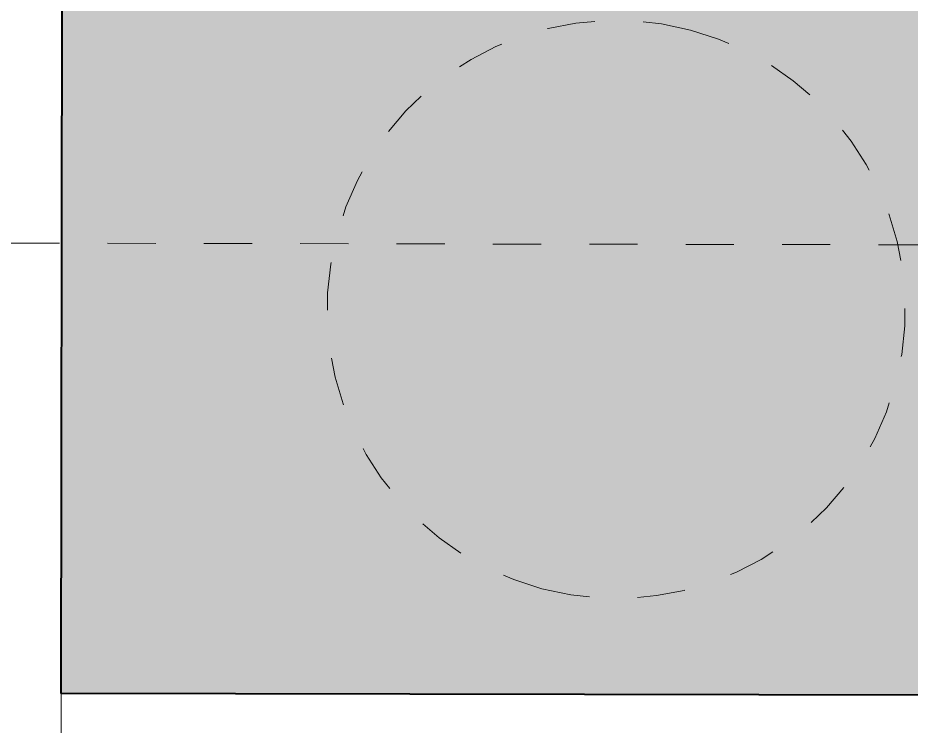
# Model space of a CAD drawing. Header units: metres. Extents: x -355 to -223, y 3 to 561.
# Drawn here: x -281.62 to -279.766, y 507.673 to 509.144 of the extents above; entities that cross this region are included whole.
import ezdxf

# ---------------------------------------------------------------- set-up
doc = ezdxf.new("R2010")
doc.units = ezdxf.units.M
doc.linetypes.add('JacobsDash', pattern=[0.0045, 0.003, -0.0015])
doc.linetypes.add('JacobsGridLine', pattern=[0.0145, 0.01, -0.001, 0.0025, -0.001])
for name, color, linetype, lineweight in [('A-DETL', 7, 'Continuous', 13), ('A-DETL-GENF', 7, 'Continuous', 9), ('S-BEAM', 7, 'Continuous', 40), ('S-BEAM-HDLN', 7, 'JacobsDash', 15), ('S-FNDN-HDLN', 7, 'JacobsDash', 15), ('S-GRID', 7, 'Continuous', 9)]:
    doc.layers.add(name, color=color, linetype=linetype, lineweight=lineweight)

msp = doc.modelspace()

# ---------------------------------------------------------------- hatches: boundary and pattern name
at = {"layer": 'A-DETL-GENF'}
h = msp.add_hatch(dxfattribs=at)
h.set_pattern_fill('FP_7', color=256, style=0, pattern_type=2)
h.set_pattern_definition([(0, (-512.804, -694.024), (0.635, 0.635), [0.635, -0.635])])
h.paths.add_polyline_path([(-246.7714, 504.6758), (-246.7658, 507.6758), (-275.6952, 507.7297), (-275.7078, 507.6577), (-276.1266, 507.7306), (-281.5305, 507.7407), (-281.5361, 504.7407), (-250.1263, 504.6821)])
at = {"layer": 'S-BEAM', "lineweight": 5, "true_color": 0xc0c0c0}
h = msp.add_hatch(color=9, dxfattribs=at)
h.paths.add_polyline_path([(-264.7789, 507.7094), (-264.7762, 509.1494), (-275.4444, 509.1694), (-275.6952, 507.7298), (-265.7582, 507.7113)])
h.paths.add_polyline_path([(-276.1266, 507.7306), (-276.2546, 507.7529), (-276.0076, 509.1704), (-281.528, 509.1807), (-281.5307, 507.7407), (-276.1794, 507.7307)])

# ---------------------------------------------------------------- linework, layer by layer
at = {"layer": 'A-DETL', "lineweight": 15}
for p, q in [((-281.5305, 507.7407), (-281.5361, 504.7407)), ((-276.1266, 507.7306), (-281.5305, 507.7407))]:
    msp.add_line(p, q, dxfattribs=at)
at = {"layer": 'S-BEAM'}
for p, q in [((-281.5307, 507.7407), (-281.528, 509.1807)), ((-276.1266, 507.7306), (-281.5307, 507.7407))]:
    msp.add_line(p, q, dxfattribs=at)
at = {"layer": 'S-BEAM-HDLN'}
msp.add_line((-281.528, 509.1807), (-281.5307, 507.7407), dxfattribs=at)
at = {"layer": 'S-FNDN-HDLN'}
for start, end in [(75.1169, 255.1169), (255.1169, 75.1169)]:
    msp.add_arc((-280.3783, 508.5384), 0.6, start, end, dxfattribs=at)
at = {"layer": 'S-GRID', "linetype": 'JacobsGridLine', "lineweight": 18}
msp.add_line((-282.034, 508.6767), (-249.9985, 508.6168), dxfattribs=at)

doc.saveas('drawing.dxf')
